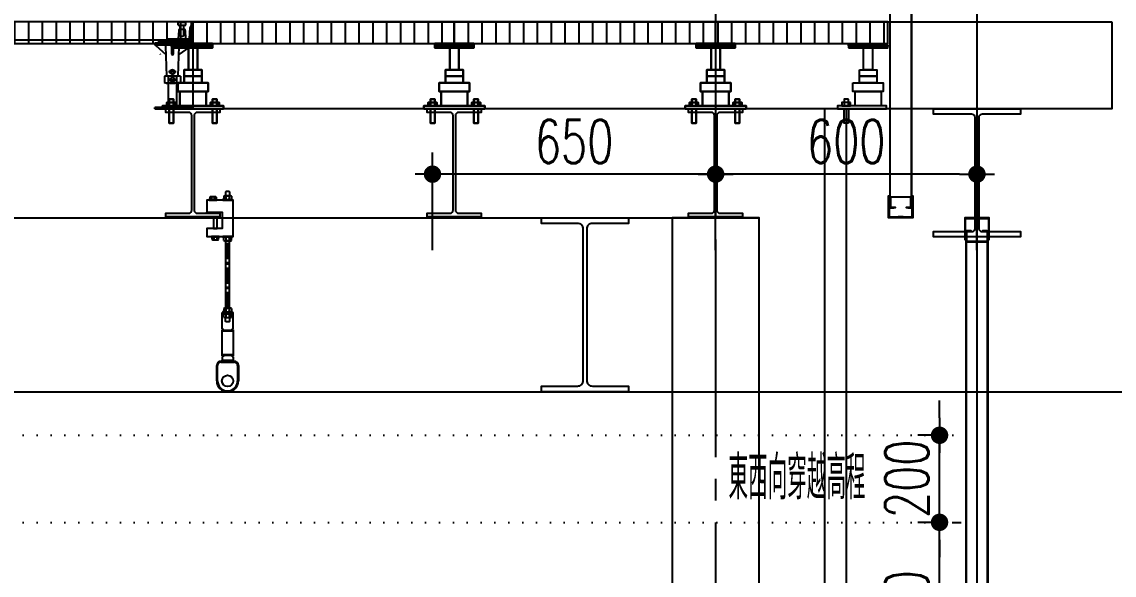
# Model space of a CAD drawing. Header units: millimetres. Extents: x -192235 to 515711, y 45168 to 947868.
# Drawn here: x 187807 to 190315, y 465429 to 466700 of the extents above; entities that cross this region are included whole.
import ezdxf
from ezdxf.enums import TextEntityAlignment as Align

# ---------------------------------------------------------------- set-up
doc = ezdxf.new("R2010")
doc.units = ezdxf.units.MM
doc.header["$LTSCALE"] = 1000
doc.header["$PDMODE"] = 1
for name, pattern in [('CENTER2', [1.125, 0.75, -0.125, 0.125, -0.125]), ('DOT2', [3.175, 0, -3.175]), ('TPH12-SEC-@20-1$0$CENTERK0', [0.65, 0.5, -0.05, 0.05, -0.05]), ('TPH12-SEC-@20-1$0$CENTERK5', [6.916, 6.667, -0.083, 0.083, -0.083])]:
    doc.linetypes.add(name, pattern=pattern)
for name, color, linetype in [('0-LEVEL LINE', 4, 'DOT2'), ('LED-Light-L25', 7, 'Continuous'), ('LIGHTING', 2, 'Continuous'), ('LIGHTING-W', 7, 'Continuous'), ('M-DIM', 1, 'Continuous'), ('M-TXT', 3, 'Continuous'), ('SM-SEC-Cm$0$SUPPORT', 2, 'Continuous'), ('SUPPORT', 2, 'Continuous'), ('TPH12-SEC-@20-1$0$H-SIN', 252, 'TPH12-SEC-@20-1$0$CENTERK5'), ('TPH12-SEC-@20-1$0$KABE1', 252, 'Continuous'), ('TPH12-SEC-@20-1$0$SIAGE1', 252, 'Continuous'), ('TPH12-SEC-@20-1$0$SIAGE3', 252, 'Continuous'), ('TPH12-SEC-@20-1$0$STEEL-NEDA', 252, 'Continuous'), ('TPH12-SEC-@20-1$0$STEEL2', 252, 'Continuous'), ('TPH12-SEC-@20-1$0$STEEL3', 252, 'Continuous'), ('TPH12-SEC-@20-1$0$フリーアクセス', 252, 'Continuous'), ('WY-J-D', 2, 'Continuous'), ('WY-J-U', 2, 'Continuous'), ('YCD-Xfa-Sec-24$0$A-Raised Floor', 1, 'Continuous'), ('YCD-Xfa-Sec-24$0$A-WALL-F1', 190, 'Continuous'), ('YCD-Xfa-Sec-24$0$Raised Floor', 1, 'Continuous'), ('YCD-Xfa-Sec-24$0$SEC-RF', 1, 'Continuous'), ('YFM1P-短$0$M-FOUN', 252, 'Continuous')]:
    doc.layers.add(name, color=color, linetype=linetype)
doc.styles.add('aa-txt', font='simplex.shx', dxfattribs={"width": 0.7, "bigfont": 'chineset.shx'})
doc.dimstyles.new('50-DIM', dxfattribs={"dimscale": 50, "dimtxt": 2, "dimasz": 0.8, "dimexe": 1, "dimexo": 1, "dimgap": 0.5, "dimtad": 1, "dimdec": 0, "dimdsep": 46, "dimtxsty": 'aa-txt', "dimblk": 'DOT', "dimcen": 5, "dimclrd": 256, "dimclre": 256, "dimclrt": 256, "dimadec": 0, "dimazin": 0, "dimtfac": 1, "dimtdec": 0, "dimtix": 1, "dimtmove": 2, "dimatfit": 3, "dimldrblk": 'DOT', "dimfxl": 1, "dimtolj": 1, "dimtzin": 0, "dimarcsym": 0})

# ---------------------------------------------------------------- blocks, each defined once
blk = doc.blocks.new('TPH12-SEC-@20-1$0$ペデスタルB')
at = {"layer": 'TPH12-SEC-@20-1$0$フリーアクセス'}
for p, q in [((-31, -1), (-30, 0)), ((-30, 0), (-14, 0)), ((-14, 0), (-13, -1)), ((-31, -1), (-13, -1)), ((-31, -8), (-31, -1)), ((-31, -8), (-13, -8)), ((-29.6, -19.9), (-30.4, -39)), ((-16.4, -18), (-27.6, -18)), ((-26, -10.5), (-25.5, -10)), ((-26, -32), (-26, -10.5)), ((-25.5, -10), (-25.5, -8.4)), ((-18.4, -10), (-18.4, -8.4)), ((-18, -10.5), (-18.4, -10)), ((-18, -32), (-18, -10.5)), ((-14.4, -19.9), (-13.6, -39)), ((-13, -8), (-13, -1)), ((-4.7, -39), (-3.6, -12.9)), ((0, -42.6), (0, 0)), ((0, 0), (3.2, 0)), ((0, -40), (0, -0.5)), ((3.2, 0), (3.2, -42.6)), ((-84, -49), (-84, -52)), ((3.2, -49), (-84, -49)), ((3.2, -50), (-84, -50)), ((-3.2, -45.8), (-76.8, -45.8)), ((-76.8, -49), (-76.8, -45.8)), ((-76.8, -49), (-3.3, -49)), ((-25, -33), (-26, -32)), ((-25, -33), (-19, -33)), ((-18, -32), (-19, -33)), ((3.2, -52), (3.2, -49)), ((1.2, -54), (-82.2, -54)), ((-81.7, -54.2), (-59.1, -74.7)), ((-57, -125), (-59.4, -55.9)), ((-46, -56), (-46, -74)), ((-42, -56), (-42, -74)), ((-31, -125), (-28.6, -55.9)), ((1.2, -54), (-28.9, -74.7)), ((-62.5, -125), (-62.5, -139.5)), ((-25.5, -125), (-62.5, -125)), ((-53.5, -125), (-53.5, -139.4)), ((-35.3, -115), (-52.6, -115)), ((-49, -112.1), (-44, -109.2)), ((-49, -117.9), (-49, -112.1)), ((-44, -120.7), (-49, -117.9)), ((-44, -109.2), (-39, -112.1)), ((-39, -117.9), (-44, -120.7)), ((-39, -112.1), (-39, -117.9)), ((-34.5, -125), (-34.5, -139.4)), ((-25.5, -125), (-25.5, -139.5)), ((-59.9, -141), (-62.5, -139.5)), ((-28.1, -141), (-59.9, -141)), ((-53.5, -141), (-53.5, -193.8)), ((-53, -133), (-35.1, -133)), ((-49, -130.1), (-44, -127.2)), ((-49, -135.9), (-49, -130.1)), ((-44, -138.7), (-49, -135.9)), ((-44, -127.2), (-39, -130.1)), ((-39, -135.9), (-44, -138.7)), ((-39, -130.1), (-39, -135.9)), ((-34.5, -141), (-34.5, -193.8)), ((-28.1, -141), (-25.5, -139.5)), ((-84, -200), (-84, -196.8)), ((3.2, -196.8), (-84, -196.8)), ((-84, -200), (3.2, -200)), ((-56.5, -196.8), (-53.5, -193.8)), ((-53.5, -193.8), (-34.5, -193.8)), ((-31.5, -196.8), (-34.5, -193.8)), ((3.2, -200), (3.2, -196.8))]:
    blk.add_line(p, q, dxfattribs=at)
blk.add_lwpolyline([(-4, -40), (-56, -40), (-56, -46), (-4, -46)], close=True, dxfattribs=at)
for centre in [(-44, -115), (-44, -133)]:
    blk.add_circle(centre, 4.98, dxfattribs=at)
for centre, radius, start, end in [((-27.6, -20), 2, 90, 177.5), ((-25.9, -8.4), 0.4, 0, 90), ((-18, -8.4), 0.4, 90, 180), ((-16.4, -20), 2, 2.5, 90), ((-0.6, -13), 3, 90, 177.5), ((-31.4, -39), 1, 270, 357.5), ((-12.6, -39), 1, 182.5, 270), ((-5.7, -39), 1, 270, 357.5), ((-3.2, -42.6), 3.2, 270, 0), ((-3.2, -42.6), 6.4, 270, 0), ((-82, -52), 2, 180, 270), ((-82.4, -55), 1, 47.9554, 82.0191), ((-72.5, -75.4), 1, 2, 47.9554), ((-61.4, -56), 2, 2, 90), ((-48, -56), 2, 0, 90), ((-44, -74), 2, 180, 270), ((-44, -74), 2, 270, 0), ((-40, -56), 2, 90, 180), ((-28.3, -75.4), 1, 132.0446, 178), ((-26.6, -56), 2, 90, 178), ((1.2, -52), 2, 270, 0), ((-58, -134), 7.03, 270, 309.8217), ((-44, -112.5), 28.5, 250.5288, 289.4712), ((-30, -134), 7.03, 230.1783, 270)]:
    blk.add_arc(centre, radius, start, end, dxfattribs=at)
blk = doc.blocks.new('TPH12-SEC-@20-1')
at = {"layer": 'DEFPOINTS', "linetype": 'TPH12-SEC-@20-1$0$CENTERK0'}
blk.add_line((189400, 467500), (189400, 462400), dxfattribs=at)
at = {"layer": 'TPH12-SEC-@20-1$0$H-SIN'}
blk.add_line((190000, 484000), (190000, 447500), dxfattribs=at)
at = {"layer": 'TPH12-SEC-@20-1$0$KABE1'}
blk.add_line((188200, 466700), (188200, 466503.2), dxfattribs=at)
for points in [[(190310, 466700), (190310, 466500), (188200, 466500)], [(188200, 466700), (190310, 466700)]]:
    blk.add_lwpolyline(points, dxfattribs=at)
at = {"layer": 'TPH12-SEC-@20-1$0$SIAGE1'}
for p, q in [((188196.8, 466700), (187000, 466700)), ((189640, 466700), (188200, 466700)), ((189650, 466500), (189650, 463950))]:
    blk.add_line(p, q, dxfattribs=at)
at = {"layer": 'TPH12-SEC-@20-1$0$SIAGE3'}
blk.add_line((189700, 466500), (189700, 463950), dxfattribs=at)
at = {"layer": 'TPH12-SEC-@20-1$0$STEEL-NEDA'}
for points in [[(188138, 466500), (188262, 466500), (188262, 466492), (188210.5, 466492, 0.414214), (188202.5, 466484), (188202.5, 466268, 0.414214), (188210.5, 466260), (188262, 466260), (188262, 466252), (188138, 466252), (188138, 466260), (188189.5, 466260, 0.414214), (188197.5, 466268), (188197.5, 466484, 0.414214), (188189.5, 466492), (188138, 466492)], [(188738, 466500), (188862, 466500), (188862, 466492), (188810.5, 466492, 0.414214), (188802.5, 466484), (188802.5, 466268, 0.414214), (188810.5, 466260), (188862, 466260), (188862, 466252), (188738, 466252), (188738, 466260), (188789.5, 466260, 0.414214), (188797.5, 466268), (188797.5, 466484, 0.414214), (188789.5, 466492), (188738, 466492)], [(189338, 466500), (189462, 466500), (189462, 466492), (189410.5, 466492, 0.414214), (189402.5, 466484), (189402.5, 466268, 0.414214), (189410.5, 466260), (189462, 466260), (189462, 466252), (189338, 466252), (189338, 466260), (189389.5, 466260, 0.414214), (189397.5, 466268), (189397.5, 466484, 0.414214), (189389.5, 466492), (189338, 466492)]]:
    blk.add_lwpolyline(points, format="xyb", close=True, dxfattribs=at)
at = {"layer": 'TPH12-SEC-@20-1$0$STEEL2'}
for points in [[(189900, 466500), (190100, 466500), (190100, 466488), (190012, 466488, 0.414214), (190004, 466480), (190004, 466226, 0.414214), (190012, 466218), (190100, 466218), (190100, 466206), (189900, 466206), (189900, 466218), (189988, 466218, 0.414214), (189996, 466226), (189996, 466480, 0.414214), (189988, 466488), (189900, 466488)], [(189000, 466250), (189200, 466250), (189200, 466237), (189117, 466237, 0.414214), (189104, 466224), (189104, 465876, 0.414214), (189117, 465863), (189200, 465863), (189200, 465850), (189000, 465850), (189000, 465863), (189083, 465863, 0.414214), (189096, 465876), (189096, 466224, 0.414214), (189083, 466237), (189000, 466237)]]:
    blk.add_lwpolyline(points, format="xyb", close=True, dxfattribs=at)
at = {"layer": 'TPH12-SEC-@20-1$0$STEEL3'}
for p, q in [((175000, 466250), (189500, 466250)), ((175000, 465850), (189300, 465850))]:
    blk.add_line(p, q, dxfattribs=at)
blk.add_lwpolyline([(189300, 463950), (189500, 463950), (189500, 466250), (189300, 466250)], close=True, dxfattribs=at)
at = {"layer": 'TPH12-SEC-@20-1$0$フリーアクセス'}
blk.add_line((188196.8, 466658), (187000, 466658), dxfattribs=at)
blk.add_blockref('TPH12-SEC-@20-1$0$ペデスタルB', (188196.8, 466700), dxfattribs=at)
blk = doc.blocks.new('YFM1P-短')
at = {"layer": 'YFM1P-短$0$M-FOUN'}
blk.add_line((101830.3, 465850), (90140.3, 465850), dxfattribs=at)
blk = doc.blocks.new('DOT')
at = {"color": 0}
blk.add_line((-1, 0), (1, 0), dxfattribs=at)
at = {"color": 3, "const_width": 0.5}
blk.add_lwpolyline([(-0.25, 0, 1), (0.25, 0, 1)], format="xyb", close=True, dxfattribs=at)
blk = doc.blocks.new('*D252')
at = {"layer": 'DEFPOINTS', "color": 0, "transparency": 16777216}
for p in [(188750, 466350), (188750, 466125), (189400, 466125)]:
    blk.add_point(p, dxfattribs=at)
at = {"layer": 'M-DIM', "lineweight": -2, "transparency": 16777216}
for p, q in [((188750, 466175), (188750, 466400)), ((189400, 466175), (189400, 466400)), ((189360, 466350), (188790, 466350))]:
    blk.add_line(p, q, dxfattribs=at)
at = {"layer": 'M-DIM', "lineweight": -2, "transparency": 16777216, "xscale": 40, "yscale": 40, "zscale": 40, "rotation": 180}
blk.add_blockref('DOT', (188750, 466350), dxfattribs=at)
at = {"layer": 'M-DIM', "lineweight": -2, "transparency": 16777216, "xscale": 40, "yscale": 40, "zscale": 40}
blk.add_blockref('DOT', (189400, 466350), dxfattribs=at)
at = {"layer": 'M-DIM', "transparency": 16777216, "insert": (189075, 466425), "char_height": 100, "attachment_point": 5, "style": 'aa-txt'}
blk.add_mtext('\\A1;650', dxfattribs=at)
blk = doc.blocks.new('_Dot')
at = {"color": 0, "linetype": 'ByBlock', "lineweight": -2}
blk.add_line((-0.5, 0), (-1, 0), dxfattribs=at)
at = {"color": 0, "linetype": 'ByBlock', "const_width": 0.5}
blk.add_lwpolyline([(-0.25, 0, 1), (0.25, 0, 1)], format="xyb", close=True, dxfattribs=at)
blk = doc.blocks.new('*D259')
at = {"layer": 'DEFPOINTS', "color": 0, "transparency": 16777216}
for p in [(189400, 466350), (189400, 466125), (190000, 466125)]:
    blk.add_point(p, dxfattribs=at)
at = {"layer": 'M-DIM', "lineweight": -2, "transparency": 16777216}
for p, q in [((189400, 466175), (189400, 466400)), ((190000, 466175), (190000, 466400)), ((189960, 466350), (189440, 466350))]:
    blk.add_line(p, q, dxfattribs=at)
at = {"layer": 'M-DIM', "lineweight": -2, "transparency": 16777216, "xscale": 40, "yscale": 40, "zscale": 40, "rotation": 180}
blk.add_blockref('DOT', (189400, 466350), dxfattribs=at)
at = {"layer": 'M-DIM', "lineweight": -2, "transparency": 16777216, "xscale": 40, "yscale": 40, "zscale": 40}
blk.add_blockref('DOT', (190000, 466350), dxfattribs=at)
at = {"layer": 'M-DIM', "transparency": 16777216, "insert": (189700, 466425), "char_height": 100, "attachment_point": 5, "style": 'aa-txt'}
blk.add_mtext('\\A1;600', dxfattribs=at)
blk = doc.blocks.new('YCD-Xfa-Sec-24')
at = {"layer": 'YCD-Xfa-Sec-24$0$Raised Floor'}
h = blk.add_hatch(dxfattribs=at)
h.set_pattern_fill('ANSI31', color=256, scale=10, angle=45, style=0)
h.set_pattern_definition([(90, (1056750, 386700), (-31.75, 7e-15), [])])
h.paths.add_polyline_path([(520205, 396700), (520600, 396700), (520600, 396650), (520205, 396650)])
h = blk.add_hatch(dxfattribs=at)
h.set_pattern_fill('ANSI31', color=256, scale=10, angle=45, style=0)
h.set_pattern_definition([(90, (852250, 386700), (-31.75, 7e-15), [])])
h.paths.add_polyline_path([(520600, 396700), (521200, 396700), (521200, 396650), (520600, 396650)])
h = blk.add_hatch(dxfattribs=at)
h.set_pattern_fill('ANSI31', color=256, scale=10, angle=45, style=0)
h.set_pattern_definition([(90, (852850, 386700), (-31.75, 7e-15), [])])
h.paths.add_polyline_path([(521200, 396700), (521800, 396700), (521800, 396650), (521200, 396650)])
h = blk.add_hatch(dxfattribs=at)
h.set_pattern_fill('ANSI31', color=256, scale=10, angle=45, style=0)
h.set_pattern_definition([(90, (853450, 386700), (-31.75, 7e-15), [])])
h.paths.add_polyline_path([(521800, 396700), (522400, 396700), (522400, 396650), (521800, 396650)])
at = {"layer": 'YCD-Xfa-Sec-24$0$A-Raised Floor', "elevation": 0}
for points in [[(520600, 396700), (521200, 396700), (521200, 396650), (520600, 396650)], [(521200, 396700), (521800, 396700), (521800, 396650), (521200, 396650)], [(521800, 396700), (522400, 396700), (522400, 396650), (521800, 396650)], [(520645, 396650), (520555, 396650), (520555, 396645), (520645, 396645)], [(521245, 396650), (521155, 396650), (521155, 396645), (521245, 396645)], [(521845, 396650), (521755, 396650), (521755, 396645), (521845, 396645)], [(520645, 396640), (520555, 396640), (520555, 396645), (520645, 396645)], [(520589.5, 396640), (520610.5, 396640), (520610.5, 396590), (520589.5, 396590)], [(521245, 396640), (521155, 396640), (521155, 396645), (521245, 396645)], [(521189.5, 396640), (521210.5, 396640), (521210.5, 396590), (521189.5, 396590)], [(521845, 396640), (521755, 396640), (521755, 396645), (521845, 396645)], [(521789.5, 396640), (521810.5, 396640), (521810.5, 396590), (521789.5, 396590)], [(520580, 396590), (520620, 396590), (520620, 396575), (520580, 396575)], [(520580, 396575), (520620, 396575), (520620, 396560), (520580, 396560)], [(521180, 396590), (521220, 396590), (521220, 396575), (521180, 396575)], [(521180, 396575), (521220, 396575), (521220, 396560), (521180, 396560)], [(521780, 396590), (521820, 396590), (521820, 396575), (521780, 396575)], [(521780, 396575), (521820, 396575), (521820, 396560), (521780, 396560)], [(520565, 396560), (520635, 396560), (520635, 396540), (520565, 396540)], [(521165, 396560), (521235, 396560), (521235, 396540), (521165, 396540)], [(521765, 396560), (521835, 396560), (521835, 396540), (521765, 396540)], [(520545, 396522), (520555, 396522), (520555, 396507), (520545, 396507)], [(520570, 396540), (520630, 396540), (520630, 396507), (520570, 396507)], [(520645, 396522), (520655, 396522), (520655, 396507), (520645, 396507)], [(521145, 396522), (521155, 396522), (521155, 396507), (521145, 396507)], [(521170, 396540), (521230, 396540), (521230, 396507), (521170, 396507)], [(521245, 396522), (521255, 396522), (521255, 396507), (521245, 396507)], [(521745, 396522), (521755, 396522), (521755, 396507), (521745, 396507)], [(521770, 396540), (521830, 396540), (521830, 396507), (521770, 396507)], [(521845, 396522), (521855, 396522), (521855, 396507), (521845, 396507)], [(520670, 396500), (520530, 396500), (520530, 396507), (520670, 396507)], [(520540, 396515), (520560, 396515), (520560, 396507), (520540, 396507)], [(520545, 396467), (520555, 396467), (520555, 396500), (520545, 396500)], [(520640, 396515), (520660, 396515), (520660, 396507), (520640, 396507)], [(520645, 396467), (520655, 396467), (520655, 396500), (520645, 396500)], [(521270, 396500), (521130, 396500), (521130, 396507), (521270, 396507)], [(521140, 396515), (521160, 396515), (521160, 396507), (521140, 396507)], [(521145, 396467), (521155, 396467), (521155, 396500), (521145, 396500)], [(521240, 396515), (521260, 396515), (521260, 396507), (521240, 396507)], [(521245, 396467), (521255, 396467), (521255, 396500), (521245, 396500)], [(521870, 396500), (521730, 396500), (521730, 396507), (521870, 396507)], [(521740, 396515), (521760, 396515), (521760, 396507), (521740, 396507)], [(521745, 396467), (521755, 396467), (521755, 396500), (521745, 396500)], [(521840, 396515), (521860, 396515), (521860, 396507), (521840, 396507)], [(521845, 396467), (521855, 396467), (521855, 396500), (521845, 396500)]]:
    blk.add_lwpolyline(points, close=True, dxfattribs=at)
at = {"layer": 'YCD-Xfa-Sec-24$0$A-WALL-F1'}
for points in [[(520151.8, 404569.4), (520159, 404569.4), (520159, 404570), (520151.8, 404570, 0.414214), (520150, 404568.2), (520150, 396274.2, 0.414213), (520151.8, 396272.4), (520159, 396272.4), (520159, 396273), (520151.8, 396273, -0.414214), (520150.6, 396274.2), (520150.6, 404568.2, -0.414214)], [(520198.2, 404569.4), (520191, 404569.4), (520191, 404570), (520198.2, 404570, -0.414214), (520200, 404568.2), (520200, 396274.2, -0.414213), (520198.2, 396272.4), (520191, 396272.4), (520191, 396273), (520198.2, 396273, 0.414214), (520199.4, 396274.2), (520199.4, 404568.2, 0.414214)], [(520026, 396200), (520025, 396201.5, -0.587703), (520025.3, 396202), (520026.5, 396202), (520026.5, 396209.5), (520026, 396209.5), (520025, 396211, -0.587703), (520025.3, 396211.5), (520026.5, 396211.5), (520026.5, 396248.2), (520006.5, 396248.2), (520005, 396247.2), (520000.5, 396247.2), (520000, 396247.5), (519999.5, 396247.2), (519995, 396247.2), (519993.5, 396248.2), (519973.5, 396248.2), (519973.5, 396211.5), (519974.7, 396211.5, -0.587703), (519975, 396211), (519974, 396209.5), (519973.5, 396209.5), (519973.5, 396202), (519974.7, 396202, -0.587703), (519975, 396201.5), (519974, 396200), (519972, 396200), (519972, 396206.5), (519972.3, 396207), (519972, 396207.5), (519972, 396250), (520028, 396250), (520028, 396207.5), (520027.7, 396207), (520028, 396206.5), (520028, 396200)], [(519976.8, 396216.6), (519976.8, 396197.2, 0.414214), (519978.8, 396195.2), (520021.2, 396195.2, 0.414214), (520023.2, 396197.2), (520023.2, 396216.6, 0.414214), (520021.2, 396218.6), (520013, 396218.6), (520013, 396219.4), (520021, 396219.4, -0.414214), (520024, 396216.4), (520024, 396197.4, -0.414214), (520021, 396194.4), (519979, 396194.4, -0.414214), (519976, 396197.4), (519976, 396216.4, -0.414214), (519979, 396219.4), (519987, 396219.4), (519987, 396218.6), (519978.8, 396218.6, 0.414214)]]:
    blk.add_lwpolyline(points, format="xyb", close=True, dxfattribs=at)
at = {"layer": 'YCD-Xfa-Sec-24$0$A-WALL-F1', "elevation": 0}
for points in [[(520203, 396293.5), (520203, 396300), (520201, 396300), (520200, 396298.5, 0.587703), (520200.3, 396298), (520201.5, 396298), (520201.5, 396290.5), (520201, 396290.5), (520200, 396289, 0.587703), (520200.3, 396288.5), (520201.5, 396288.5), (520201.5, 396251.8), (520181.5, 396251.8), (520180, 396252.8), (520175.5, 396252.8), (520175, 396252.5), (520174.5, 396252.8), (520170, 396252.8), (520168.5, 396251.8), (520148.5, 396251.8), (520148.5, 396288.5), (520149.7, 396288.5, 0.587703), (520150, 396289), (520149, 396290.5), (520148.5, 396290.5), (520148.5, 396298), (520149.7, 396298, 0.587703), (520150, 396298.5), (520149, 396300), (520147, 396300), (520147, 396293.5), (520147.3, 396293), (520147, 396292.5), (520147, 396250), (520203, 396250), (520203, 396292.5), (520202.7, 396293)], [(520196, 396273, 0.414214), (520199, 396276), (520199, 396295, 0.414214), (520196, 396298), (520154, 396298, 0.414214), (520151, 396295), (520151, 396276, 0.414214), (520154, 396273), (520162, 396273), (520162, 396273.8), (520153.8, 396273.8, -0.414214), (520151.8, 396275.8), (520151.8, 396295.2, -0.414214), (520153.8, 396297.2), (520196.2, 396297.2, -0.414214), (520198.2, 396295.2), (520198.2, 396275.8, -0.414214), (520196.2, 396273.8), (520188, 396273.8), (520188, 396273)], [(519976.8, 396219.4), (519984, 396219.4), (519984, 396220), (519976.8, 396220, 0.414214), (519975, 396218.2), (519975, 393974.2, 0.414213), (519976.8, 393972.4), (519984, 393972.4), (519984, 393973), (519976.8, 393973, -0.414214), (519975.6, 393974.2), (519975.6, 396218.2, -0.414214)], [(520023.2, 396219.4), (520016, 396219.4), (520016, 396220), (520023.2, 396220, -0.414214), (520025, 396218.2), (520025, 393974.2, -0.414213), (520023.2, 393972.4), (520016, 393972.4), (520016, 393973), (520023.2, 393973, 0.414214), (520024.4, 393974.2), (520024.4, 396218.2, 0.414214)]]:
    blk.add_lwpolyline(points, format="xyb", close=True, dxfattribs=at)
at = {"layer": 'YCD-Xfa-Sec-24$0$Raised Floor', "elevation": 0}
for points in [[(520205, 396700), (520600, 396700), (520600, 396650), (520205, 396650)], [(520260.5, 396640), (520239.5, 396640), (520239.5, 396590), (520260.5, 396590)], [(520270, 396590), (520230, 396590), (520230, 396575), (520270, 396575)], [(520270, 396575), (520230, 396575), (520230, 396560), (520270, 396560)], [(520285, 396560), (520215, 396560), (520215, 396540), (520285, 396540)], [(520280, 396540), (520220, 396540), (520220, 396507), (520280, 396507)], [(520295, 396522), (520305, 396522), (520305, 396507), (520295, 396507)], [(520320, 396500), (520207.9, 396500), (520207.9, 396507), (520320, 396507)], [(520290, 396515), (520310, 396515), (520310, 396507), (520290, 396507)], [(520295, 396467), (520305, 396467), (520305, 396500), (520295, 396500)]]:
    blk.add_lwpolyline(points, close=True, dxfattribs=at)
at = {"layer": 'YCD-Xfa-Sec-24$0$Raised Floor'}
for points in [[(520555, 396650), (520645, 396650), (520645, 396645), (520555, 396645)], [(521155, 396650), (521245, 396650), (521245, 396645), (521155, 396645)], [(521755, 396650), (521845, 396650), (521845, 396645), (521755, 396645)], [(520555, 396640), (520645, 396640), (520645, 396645), (520555, 396645)], [(520610.5, 396640), (520589.5, 396640), (520589.5, 396590), (520610.5, 396590)], [(521155, 396640), (521245, 396640), (521245, 396645), (521155, 396645)], [(521210.5, 396640), (521189.5, 396640), (521189.5, 396590), (521210.5, 396590)], [(521755, 396640), (521845, 396640), (521845, 396645), (521755, 396645)], [(521810.5, 396640), (521789.5, 396640), (521789.5, 396590), (521810.5, 396590)], [(520620, 396590), (520580, 396590), (520580, 396575), (520620, 396575)], [(520620, 396575), (520580, 396575), (520580, 396560), (520620, 396560)], [(521220, 396590), (521180, 396590), (521180, 396575), (521220, 396575)], [(521220, 396575), (521180, 396575), (521180, 396560), (521220, 396560)], [(521820, 396590), (521780, 396590), (521780, 396575), (521820, 396575)], [(521820, 396575), (521780, 396575), (521780, 396560), (521820, 396560)], [(520635, 396560), (520565, 396560), (520565, 396540), (520635, 396540)], [(521235, 396560), (521165, 396560), (521165, 396540), (521235, 396540)], [(521835, 396560), (521765, 396560), (521765, 396540), (521835, 396540)], [(520555, 396522), (520545, 396522), (520545, 396507), (520555, 396507)], [(520630, 396540), (520570, 396540), (520570, 396507), (520630, 396507)], [(520655, 396522), (520645, 396522), (520645, 396507), (520655, 396507)], [(521155, 396522), (521145, 396522), (521145, 396507), (521155, 396507)], [(521230, 396540), (521170, 396540), (521170, 396507), (521230, 396507)], [(521255, 396522), (521245, 396522), (521245, 396507), (521255, 396507)], [(521755, 396522), (521745, 396522), (521745, 396507), (521755, 396507)], [(521830, 396540), (521770, 396540), (521770, 396507), (521830, 396507)], [(521855, 396522), (521845, 396522), (521845, 396507), (521855, 396507)], [(520530, 396500), (520670, 396500), (520670, 396507), (520530, 396507)], [(520560, 396515), (520540, 396515), (520540, 396507), (520560, 396507)], [(520555, 396467), (520545, 396467), (520545, 396500), (520555, 396500)], [(520660, 396515), (520640, 396515), (520640, 396507), (520660, 396507)], [(520655, 396467), (520645, 396467), (520645, 396500), (520655, 396500)], [(521130, 396500), (521270, 396500), (521270, 396507), (521130, 396507)], [(521160, 396515), (521140, 396515), (521140, 396507), (521160, 396507)], [(521155, 396467), (521145, 396467), (521145, 396500), (521155, 396500)], [(521260, 396515), (521240, 396515), (521240, 396507), (521260, 396507)], [(521255, 396467), (521245, 396467), (521245, 396500), (521255, 396500)], [(521730, 396500), (521870, 396500), (521870, 396507), (521730, 396507)], [(521760, 396515), (521740, 396515), (521740, 396507), (521760, 396507)], [(521755, 396467), (521745, 396467), (521745, 396500), (521755, 396500)], [(521860, 396515), (521840, 396515), (521840, 396507), (521860, 396507)], [(521855, 396467), (521845, 396467), (521845, 396500), (521855, 396500)]]:
    blk.add_lwpolyline(points, close=True, dxfattribs=at)
at = {"layer": 'YCD-Xfa-Sec-24$0$SEC-RF'}
blk.add_line((520295, 396645), (520205, 396645), dxfattribs=at)
blk.add_lwpolyline([(520295, 396650), (520205, 396650), (520205, 396700), (520200, 396700), (520200, 396645), (520295, 396645), (520295, 396650)], dxfattribs=at)
blk.add_lwpolyline([(520295, 396640), (520205, 396640), (520205, 396645), (520295, 396645)], close=True, dxfattribs=at)
blk = doc.blocks.new('Nut-M10')
for p, q in [((-10.9, 1.5), (-10.9, 0.5)), ((-8.7, 2.8), (-10.6, 2)), ((-10.4, 2), (10.4, 2)), ((-10.4, 0), (10.4, 0)), ((-8.7, 9.2), (-8.7, 2.8)), ((6.5, 10), (-6.5, 10)), ((-4.3, 9.2), (-4.3, 2.8)), ((4.3, 2.8), (4.3, 9.2)), ((8.7, 9.2), (8.7, 2.8)), ((8.7, 2.8), (10.6, 2)), ((10.9, 1.5), (10.9, 0.5))]:
    blk.add_line(p, q)
for centre, radius, start, end in [((-10.4, 1.5), 0.5, 90, 180), ((-10.4, 0.5), 0.5, 180, 270), ((-6.5, 6.7), 3.33, 49.441, 130.559), ((-6.5, 5.3), 3.33, 229.441, 310.559), ((0, -2.1), 12.1, 69.065, 110.935), ((0, 14.1), 12.1, 249.065, 290.935), ((6.5, 6.7), 3.33, 49.441, 130.559), ((6.5, 5.3), 3.33, 229.441, 310.559), ((10.4, 1.5), 0.5, 0, 90), ((10.4, 0.5), 0.5, 270, 0)]:
    blk.add_arc(centre, radius, start, end)
blk = doc.blocks.new('Nut-M8')
for p, q in [((-8.9, 1.2), (-8.9, 0.4)), ((-7.5, 2.2), (-8.7, 1.5)), ((-8.5, 1.6), (8.6, 1.6)), ((-8.5, 0), (8.6, 0)), ((-7.5, 7.3), (-7.5, 2.2)), ((5.6, 8), (-5.6, 8)), ((-3.8, 7.3), (-3.8, 2.2)), ((3.8, 2.2), (3.8, 7.3)), ((7.5, 7.3), (7.5, 2.2)), ((7.5, 2.2), (8.7, 1.5)), ((9, 1.2), (9, 0.4))]:
    blk.add_line(p, q)
for centre, radius, start, end in [((-8.5, 1.2), 0.4, 90, 180), ((-8.5, 0.4), 0.4, 180, 270), ((-5.6, 5), 3.03, 51.7868, 128.2132), ((-5.6, 4.6), 3.03, 231.7868, 308.2132), ((0, -3.2), 11.2, 70.3471, 109.6529), ((0, 12.8), 11.2, 250.3471, 289.6529), ((5.6, 5), 3.03, 51.7868, 128.2132), ((5.6, 4.6), 3.03, 231.7868, 308.2132), ((8.6, 1.2), 0.4, 0, 90), ((8.6, 0.4), 0.4, 270, 0)]:
    blk.add_arc(centre, radius, start, end)
blk = doc.blocks.new('HG-S-r')
blk.add_lwpolyline([(-0.5, 0.3), (0, 0.3), (0, -3.5), (-3.5, -3.5), (-3.5, -5.3), (2.5, -5.3), (2.5, 3), (-3.5, 3), (-3.5, 0.3), (-0.5, 0.3), (-0.5, 0), (-3.5, 0), (-3.5, 0.3)])
blk.add_lwpolyline([(0.87, 5), (0.77, 4.9), (0.77, 4), (1.73, 4), (1.73, 4.9), (1.63, 5)], close=True)
at = {"xscale": 0.1, "yscale": 0.1, "zscale": 0.1}
for name, p in [('Nut-M8', (-2.1, 3)), ('Nut-M10', (1.25, 3))]:
    blk.add_blockref(name, p, dxfattribs=at)
at = {"xscale": 0.1, "yscale": 0.1, "zscale": 0.1, "rotation": 180}
for name, p in [('Nut-M8', (-1.55, -5.3)), ('Nut-M10', (1.25, -5.3))]:
    blk.add_blockref(name, p, dxfattribs=at)
blk = doc.blocks.new('WY-J-U')
at = {"layer": 'WY-J-U'}
for p, q in [((-12.5, 42), (12.5, 42)), ((-12.5, 4.5), (-12.5, 42)), ((-12.5, 40.5), (12.5, 40.5)), ((12.5, 4.5), (12.5, 42)), ((-12.5, 4.5), (-10.5, 4.5)), ((-12.5, 1.5), (12.5, 1.5)), ((-12.5, 0), (-12.5, 1.5)), ((-12.5, 0), (12.5, 0)), ((-10.5, 1.5), (-10.5, 4.5)), ((10.5, 1.5), (10.5, 4.5)), ((10.5, 4.5), (12.5, 4.5)), ((12.5, 0), (12.5, 1.5))]:
    blk.add_line(p, q, dxfattribs=at)
blk = doc.blocks.new('LED-38W-W')
blk.add_circle((0, -45), 13)
at = {"layer": 'LIGHTING-W'}
for p, q in [((-15, 0), (15, 0)), ((-25, -45), (-25, -10)), ((-23, -45), (-23, -10)), ((-15, -2), (15, -2)), ((23, -10), (23, -45)), ((25, -10), (25, -45))]:
    blk.add_line(p, q, dxfattribs=at)
for centre, radius, start, end in [((-15, -10), 10, 90, 180), ((15, -10), 10, 0, 90), ((-15, -10), 8, 90, 180), ((15, -10), 8, 0, 90), ((0, -45), 25, 180, 0), ((0, -45), 23, 180, 0)]:
    blk.add_arc(centre, radius, start, end, dxfattribs=at)
blk = doc.blocks.new('Wireway-27x60')
at = {"layer": 'LIGHTING'}
for p, q in [((-13.5, 57.5), (-13.5, -2.5)), ((-10.5, 57.5), (-13.5, 57.5)), ((-13.5, 55), (13.5, 55)), ((-10.5, 56.5), (-12.5, 56.5)), ((-12.5, 56.5), (-12.5, 55)), ((-10.5, 57.5), (-10.5, 56.5)), ((13.5, 57.5), (10.5, 57.5)), ((10.5, 56.5), (10.5, 57.5)), ((12.5, 56.5), (10.5, 56.5)), ((12.5, 55), (12.5, 56.5)), ((13.5, -2.5), (13.5, 57.5)), ((-13.5, 0), (13.5, 0)), ((-12.5, 0), (-12.5, -1.5)), ((12.5, -1.5), (12.5, 0)), ((-13.5, -2.5), (-10.5, -2.5)), ((-12.5, -1.5), (-10.5, -1.5)), ((-10.5, -1.5), (-10.5, -2.5)), ((10.5, -1.5), (12.5, -1.5)), ((10.5, -2.5), (10.5, -1.5)), ((10.5, -2.5), (13.5, -2.5))]:
    blk.add_line(p, q, dxfattribs=at)
blk = doc.blocks.new('WY-J-D')
at = {"layer": 'WY-J-D'}
for p, q in [((12.5, 0), (-12.5, 0)), ((-12.5, 0), (-12.5, -1.5)), ((12.5, -1.5), (-12.5, -1.5)), ((-12.5, -4.5), (-12.5, -15)), ((-10.5, -4.5), (-12.5, -4.5)), ((12.5, -13.5), (-12.5, -13.5)), ((12.5, -15), (-12.5, -15)), ((-10.5, -1.5), (-10.5, -4.5)), ((10.5, -1.5), (10.5, -4.5)), ((12.5, -4.5), (10.5, -4.5)), ((12.5, 0), (12.5, -1.5)), ((12.5, -4.5), (12.5, -15))]:
    blk.add_line(p, q, dxfattribs=at)
blk = doc.blocks.new('LED-Light-L25')
at = {"layer": 'SM-SEC-Cm$0$SUPPORT'}
blk.add_lwpolyline([(139074.7375, 466042), (139084.2625, 466042), (139084.2625, 466197), (139074.7375, 466197)], close=True, dxfattribs=at)
at = {"layer": 'SUPPORT', "linetype": 'CENTER2', "ltscale": 0.05}
blk.add_line((139079.5, 466042), (139079.5, 466197), dxfattribs=at)
at = {"layer": 'SUPPORT'}
for points in [[(139048.53025, 466252), (139047.53025, 466251), (139047.53025, 466225), (139055.46975, 466225), (139055.46975, 466251), (139054.46975, 466252)], [(139075.7375, 466010.5), (139074.7375, 466011.5), (139074.7375, 466020.5), (139084.2625, 466020.5), (139084.2625, 466011.5), (139083.2625, 466010.5)]]:
    blk.add_lwpolyline(points, close=True, dxfattribs=at)
for name, p in [('WY-J-U', (139079.5, 465990)), ('Wireway-27x60', (139079.5, 465935)), ('LED-38W-W', (139079.5, 465920)), ('WY-J-D', (139079.5, 465935))]:
    blk.add_blockref(name, p)
at = {"layer": 'SUPPORT', "xscale": 10, "yscale": 10, "zscale": 10}
blk.add_blockref('HG-S-r', (139067, 466260), dxfattribs=at)
at = {"layer": 'SUPPORT'}
blk.add_blockref('Nut-M10', (139079.5, 466032), dxfattribs=at)
at = {"layer": 'SUPPORT', "rotation": 180}
blk.add_blockref('Nut-M10', (139079.5, 466030.5), dxfattribs=at)
blk = doc.blocks.new('Lighting-L25-25')
at = {"layer": 'LED-Light-L25'}
blk.add_blockref('LED-Light-L25', (49200, 0), dxfattribs=at)
blk = doc.blocks.new('*D407')
at = {"layer": 'DEFPOINTS', "color": 0, "transparency": 16777216}
for p in [(189894.3, 465550), (189914.1, 465550), (189894.3, 465150)]:
    blk.add_point(p, dxfattribs=at)
at = {"layer": 'M-DIM', "lineweight": -2, "transparency": 16777216}
for p, q in [((189944.3, 465550), (189964.1, 465550)), ((189914.1, 465190), (189914.1, 465510)), ((189944.3, 465150), (189964.1, 465150))]:
    blk.add_line(p, q, dxfattribs=at)
at = {"layer": 'M-DIM', "lineweight": -2, "transparency": 16777216, "xscale": 40, "yscale": 40, "zscale": 40}
for p, rotation in [((189914.1, 465550), 90), ((189914.1, 465150), 270)]:
    blk.add_blockref('DOT', p, dxfattribs=dict(at, rotation=rotation))
at = {"layer": 'M-DIM', "transparency": 16777216, "insert": (189839.1, 465350), "char_height": 100, "attachment_point": 5, "rotation": 90, "style": 'aa-txt'}
blk.add_mtext('\\A1;400', dxfattribs=at)
blk = doc.blocks.new('*D408')
at = {"layer": 'DEFPOINTS', "color": 0, "transparency": 16777216}
for p in [(189914.1, 465750), (189954.2, 465750), (189954.2, 465550)]:
    blk.add_point(p, dxfattribs=at)
at = {"layer": 'M-DIM', "lineweight": -2, "transparency": 16777216}
for p, q in [((189914.1, 465790), (189914.1, 465830)), ((189904.2, 465750), (189864.1, 465750)), ((189914.1, 465550), (189914.1, 465750)), ((189904.2, 465550), (189864.1, 465550)), ((189914.1, 465510), (189914.1, 465470))]:
    blk.add_line(p, q, dxfattribs=at)
at = {"layer": 'M-DIM', "lineweight": -2, "transparency": 16777216, "xscale": 40, "yscale": 40, "zscale": 40}
for p, rotation in [((189914.1, 465750), 270), ((189914.1, 465550), 90)]:
    blk.add_blockref('DOT', p, dxfattribs=dict(at, rotation=rotation))
at = {"layer": 'M-DIM', "transparency": 16777216, "insert": (189839.1, 465650), "char_height": 100, "attachment_point": 5, "rotation": 90, "style": 'aa-txt'}
blk.add_mtext('\\A1;200', dxfattribs=at)

msp = doc.modelspace()

# ---------------------------------------------------------------- block references
msp.add_blockref('TPH12-SEC-@20-1', (0, 0))

# ---------------------------------------------------------------- next in the draw order: linework, layer by layer
msp.add_line((190000, 484000), (190000, 447500))
at = {"layer": '0-LEVEL LINE', "ltscale": 0.01}
for p, q in [((100000, 465850), (190000, 465850)), ((100000, 465750), (190000, 465750)), ((100000, 465550), (190000, 465550))]:
    msp.add_line(p, q, dxfattribs=at)

# ---------------------------------------------------------------- next in the draw order: block references
at = {"xscale": -1}
for name, p in [('YFM1P-短', (290000, 0)), ('YCD-Xfa-Sec-24', (710000, 70000))]:
    msp.add_blockref(name, p, dxfattribs=at)
at = {"layer": 'LED-Light-L25'}
msp.add_blockref('Lighting-L25-25', (0, 0), dxfattribs=at)

# ---------------------------------------------------------------- next in the draw order: texts
at = {"layer": 'M-TXT', "style": 'aa-txt', "width": 0.45}
msp.add_text('東西向穿越高程', height=100, dxfattribs=at).set_placement((189586.90813, 465652.71461), align=Align.MIDDLE_CENTER)

# ---------------------------------------------------------------- next in the draw order: dimensions: what is measured, and where the dimension line sits
at = {"layer": 'M-DIM'}
for base, p1, p2, picture, middle in [((188750, 466350), (189400, 466125), (188750, 466125), '*D252', (189075, 466425)), ((189400, 466350), (190000, 466125), (189400, 466125), '*D259', (189700, 466425))]:
    dim = msp.add_linear_dim(base=base, p1=p1, p2=p2, dimstyle='50-DIM', dxfattribs=at)
    dim.commit()
    dim.dimension.update_dxf_attribs({"geometry": picture, "text_midpoint": middle})
for base, p1, p2, picture, middle in [((189914.14154, 465750), (189954.23121, 465550), (189954.23121, 465750), '*D408', (189839.14154, 465650)), ((189914.14154, 465550), (189894.32089, 465150), (189894.32089, 465550), '*D407', (189839.14154, 465350))]:
    dim = msp.add_linear_dim(base=base, p1=p1, p2=p2, angle=90, dimstyle='50-DIM', dxfattribs=at)
    dim.commit()
    dim.dimension.update_dxf_attribs({"geometry": picture, "text_midpoint": middle})

doc.saveas('drawing.dxf')
